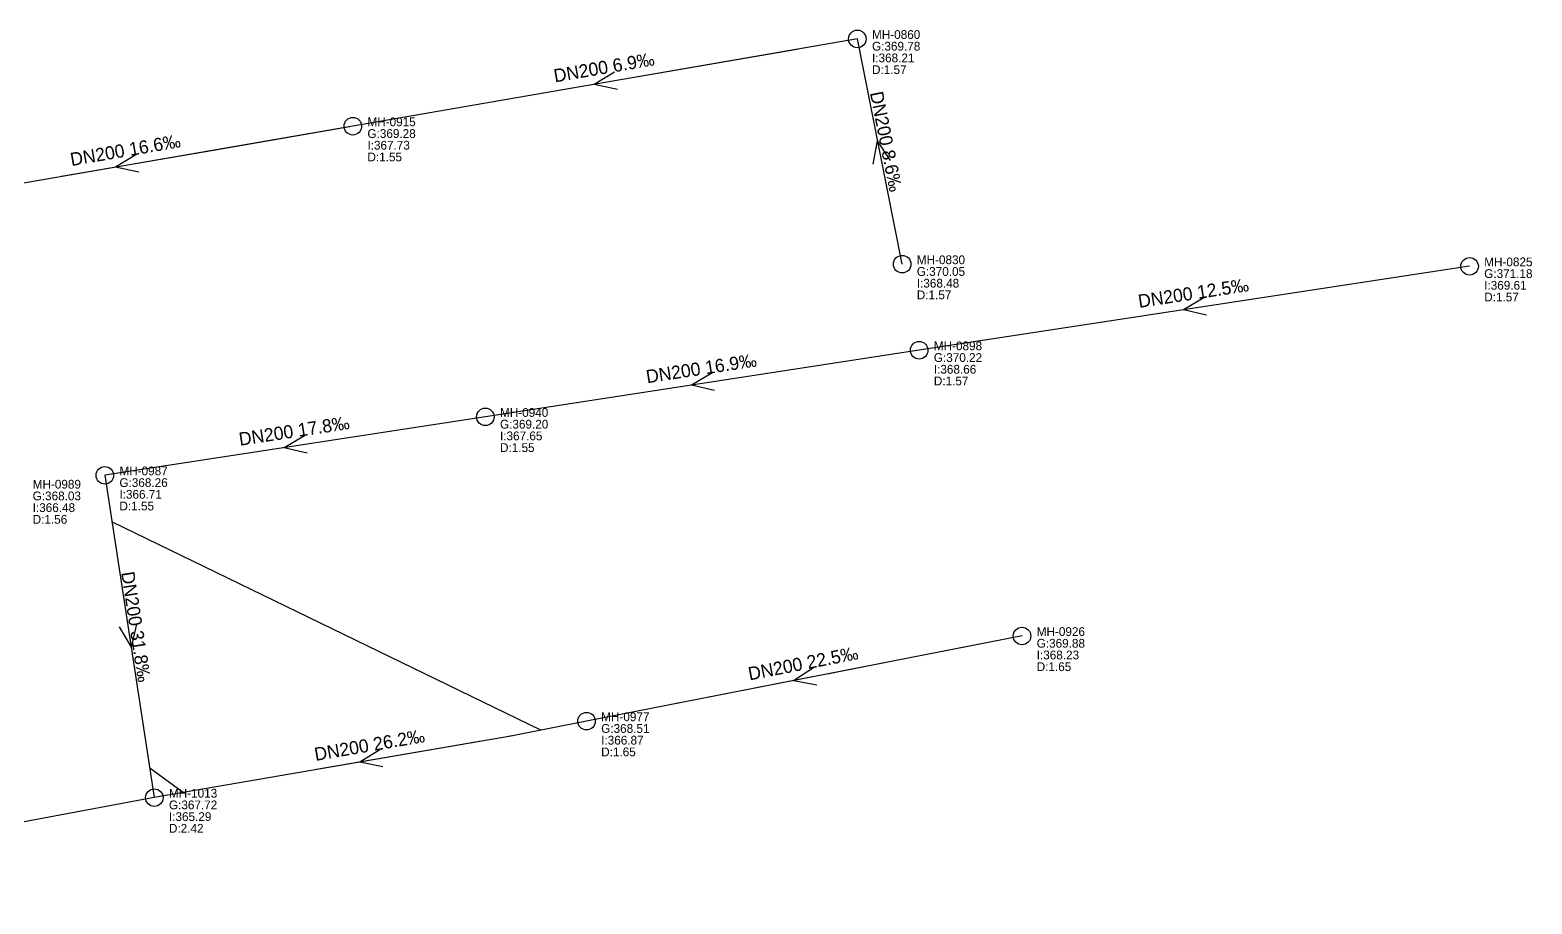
# Model space of a CAD drawing. Header units: metres. Extents: x 449913 to 451990, y 2566939 to 2570822.
# Drawn here: x 451571 to 451776.3, y 2568699.8 to 2568819.3 of the extents above; entities that cross this region are included whole.
import ezdxf
from ezdxf.enums import TextEntityAlignment as Align

# ---------------------------------------------------------------- set-up
doc = ezdxf.new("R2010")
doc.units = ezdxf.units.M
for name, color, linetype in [('SEW-LABEL', 2, 'Continuous'), ('SEW-MH', 7, 'Continuous'), ('SEW-MH-LABEL', 8, 'Continuous'), ('SEW-PIPE-DN200', 3, 'Continuous'), ('SEW-RIDER', 8, 'Continuous')]:
    doc.layers.add(name, color=color, linetype=linetype)

msp = doc.modelspace()

# ---------------------------------------------------------------- linework, layer by layer
at = {"layer": 'SEW-LABEL'}
for p, q in [((451650.89, 2568813.55), (451648.14, 2568811.85)), ((451651.3, 2568811.18), (451648.14, 2568811.85)), ((451686.28, 2568800.97), (451686.87, 2568804.15)), ((451688.63, 2568801.44), (451686.87, 2568804.15)), ((451585.46, 2568802.23), (451582.71, 2568800.53)), ((451585.87, 2568799.86), (451582.71, 2568800.53)), ((451731.47, 2568782.66), (451728.68, 2568781.02)), ((451731.83, 2568780.29), (451728.68, 2568781.02)), ((451664.2, 2568772.37), (451661.42, 2568770.72)), ((451664.57, 2568769.99), (451661.42, 2568770.72)), ((451608.54, 2568763.81), (451605.76, 2568762.17)), ((451608.91, 2568761.44), (451605.76, 2568762.17)), ((451583.2, 2568737.67), (451584.84, 2568734.89)), ((451585.58, 2568738.04), (451584.84, 2568734.89)), ((451678.09, 2568732.08), (451675.38, 2568730.33)), ((451678.55, 2568729.73), (451675.38, 2568730.33)), ((451618.84, 2568720.89), (451616.09, 2568719.2)), ((451619.25, 2568718.53), (451616.09, 2568719.2))]:
    msp.add_line(p, q, dxfattribs=at)
at = {"layer": 'SEW-MH'}
for centre in [(451684.1, 2568818.08), (451615.13, 2568806.14), (451690.22, 2568787.28), (451767.78, 2568786.99), (451692.55, 2568775.51), (451633.25, 2568766.4), (451581.23, 2568758.41), (451706.61, 2568736.44), (451647.08, 2568724.79), (451588, 2568714.34)]:
    msp.add_circle(centre, 1.2, dxfattribs=at)
at = {"layer": 'SEW-PIPE-DN200'}
for points in [[(451684.1, 2568818.08), (451615.13, 2568806.14)], [(451690.22, 2568787.28), (451684.1, 2568818.08)], [(451615.13, 2568806.14), (451553.25, 2568795.44)], [(451767.78, 2568786.99), (451692.55, 2568775.51)], [(451692.55, 2568775.51), (451633.25, 2568766.4)], [(451633.25, 2568766.4), (451581.23, 2568758.41), (451581.23, 2568758.41)], [(451581.23, 2568758.41), (451588, 2568714.34)], [(451706.61, 2568736.44), (451647.08, 2568724.79)], [(451647.08, 2568724.79), (451636.71, 2568722.76), (451588, 2568714.34)], [(451588, 2568714.34), (451515.21, 2568700.75), (451509.34, 2568699.8)]]:
    msp.add_lwpolyline(points, dxfattribs=at)
at = {"layer": 'SEW-RIDER'}
for points in [[(451675.81, 2568816.64), (451654.13, 2568812.89), (451654.1, 2568812.89)], [(451634.43, 2568809.48), (451634.39, 2568809.48)], [(451614.72, 2568806.07), (451614.69, 2568806.07), (451595.02, 2568802.66)], [(451594.98, 2568802.66), (451575.31, 2568799.25), (451575.27, 2568799.25)], [(451767.78, 2568786.99), (451767.78, 2568786.99), (451767.78, 2568786.99)], [(451640.87, 2568723.58), (451640.81, 2568723.56), (451582.21, 2568752.05)], [(451706.61, 2568736.44), (451706.61, 2568736.44), (451694.56, 2568734.08)], [(451688.73, 2568732.94), (451680.88, 2568731.41), (451680.02, 2568731.24)], [(451677.96, 2568730.84), (451660.35, 2568727.39), (451659.32, 2568727.19)], [(451636.71, 2568722.76), (451636.71, 2568722.76), (451636.6, 2568722.74)], [(451632.66, 2568722.06), (451628.77, 2568721.39), (451610.18, 2568718.18)], [(451587.38, 2568718.41), (451592.01, 2568715.04), (451591.49, 2568714.95)]]:
    msp.add_lwpolyline(points, dxfattribs=at)

# ---------------------------------------------------------------- texts
at = {"layer": 'SEW-LABEL'}
for s, rotation, p in [('DN200 6.9‰', 9.8169, (451649.62, 2568813.31)), ('DN200 8.6‰', 281.2248, (451687.16, 2568803.88)), ('DN200 16.6‰', 9.8169, (451584.19, 2568801.99)), ('DN200 12.5‰', 8.6793, (451730.16, 2568782.45)), ('DN200 16.9‰', 8.7344, (451662.9, 2568772.15)), ('DN200 17.8‰', 8.7344, (451607.24, 2568763.6)), ('DN200 31.8‰', -81.2651, (451584.62, 2568737.57)), ('DN200 22.5‰', 11.072, (451676.85, 2568731.82)), ('DN200 26.2‰', 9.8061, (451617.56, 2568720.65))]:
    msp.add_text(s, height=1.8, rotation=rotation, dxfattribs=at).set_placement(p, align=Align.CENTER)
at = {"layer": 'SEW-MH-LABEL'}
for s, p in [('MH-0860', (451686.1, 2568818.08)), ('G:369.78', (451686.1, 2568816.48)), ('I:368.21', (451686.1, 2568814.88)), ('D:1.57', (451686.1, 2568813.28)), ('MH-0915', (451617.13, 2568806.14)), ('G:369.28', (451617.13, 2568804.54)), ('I:367.73', (451617.13, 2568802.94)), ('D:1.55', (451617.13, 2568801.34)), ('MH-0830', (451692.22, 2568787.28)), ('G:370.05', (451692.22, 2568785.68)), ('G:371.18', (451769.78, 2568785.39)), ('MH-0825', (451769.78, 2568786.99)), ('I:368.48', (451692.22, 2568784.08)), ('I:369.61', (451769.78, 2568783.79)), ('D:1.57', (451692.22, 2568782.48)), ('D:1.57', (451769.78, 2568782.19)), ('MH-0898', (451694.55, 2568775.51)), ('G:370.22', (451694.55, 2568773.91)), ('I:368.66', (451694.55, 2568772.31)), ('D:1.57', (451694.55, 2568770.71)), ('G:369.20', (451635.25, 2568764.8)), ('MH-0940', (451635.25, 2568766.4)), ('I:367.65', (451635.25, 2568763.2)), ('D:1.55', (451635.25, 2568761.6)), ('MH-0989', (451571.37, 2568756.59)), ('G:368.26', (451583.23, 2568756.81)), ('MH-0987', (451583.23, 2568758.41)), ('G:368.03', (451571.37, 2568754.99)), ('I:366.71', (451583.23, 2568755.21)), ('I:366.48', (451571.37, 2568753.39)), ('D:1.55', (451583.23, 2568753.61)), ('D:1.56', (451571.37, 2568751.79)), ('MH-0926', (451708.61, 2568736.44)), ('G:369.88', (451708.61, 2568734.84)), ('I:368.23', (451708.61, 2568733.24)), ('D:1.65', (451708.61, 2568731.64)), ('MH-0977', (451649.08, 2568724.79)), ('G:368.51', (451649.08, 2568723.19)), ('I:366.87', (451649.08, 2568721.59)), ('D:1.65', (451649.08, 2568719.99)), ('MH-1013', (451590, 2568714.34)), ('G:367.72', (451590, 2568712.74)), ('D:2.42', (451590, 2568709.54)), ('I:365.29', (451590, 2568711.14))]:
    msp.add_text(s, height=1.2, dxfattribs=at).set_placement(p)

doc.saveas('drawing.dxf')
